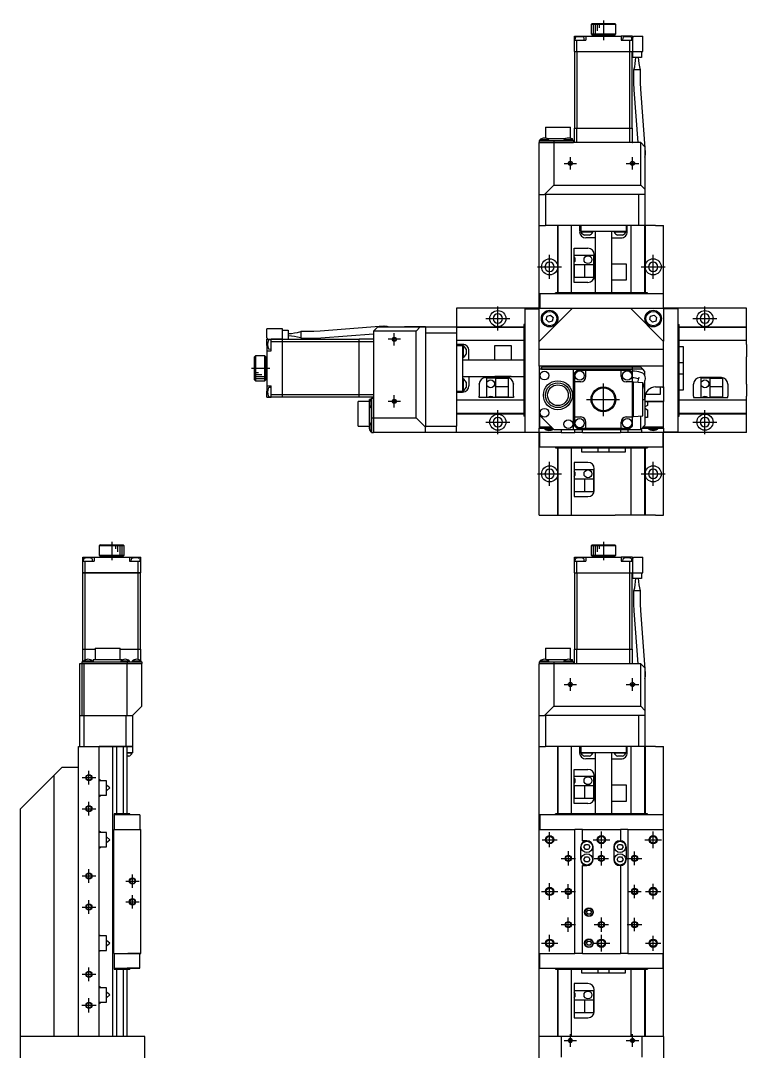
# Model space of a CAD drawing. Extents: x -1 to 997, y -8 to 826.
# Drawn here: x 137.5 to 487.9, y 328.1 to 826 of the extents above; entities that cross this region are included whole.
import ezdxf

# ---------------------------------------------------------------- set-up
doc = ezdxf.new("R2010")
doc.units = 0
doc.header["$LTSCALE"] = 0.5
doc.linetypes.add('CENTER', pattern=[50.8, 31.75, -6.35, 6.35, -6.35])
for name, color, linetype in [('MSM_CENTER', 1, 'CENTER'), ('MSM_CONTINUOUS', 7, 'CONTINUOUS'), ('MSM_NARROW', 5, 'CONTINUOUS')]:
    doc.layers.add(name, color=color, linetype=linetype)

msp = doc.modelspace()

# ---------------------------------------------------------------- linework, layer by layer
at = {"layer": 'MSM_CENTER'}
for p, q in [((418.93, 826.01), (418.93, 816.61)), ((399.93, 757.06), (405.93, 757.06)), ((402.93, 754.06), (402.93, 760.06)), ((429.93, 757.06), (435.93, 757.06)), ((432.93, 754.06), (432.93, 760.06)), ((392.93, 701.26), (392.93, 712.86)), ((442.93, 701.26), (442.93, 712.86)), ((387.13, 707.06), (398.73, 707.06)), ((437.13, 707.06), (448.73, 707.06)), ((367.93, 676.26), (367.93, 687.86)), ((467.93, 676.26), (467.93, 687.86)), ((362.13, 682.06), (373.73, 682.06)), ((462.13, 682.06), (473.73, 682.06)), ((317.93, 669.06), (317.93, 675.06)), ((320.93, 672.06), (314.93, 672.06)), ((248.98, 658.06), (257.88, 658.06)), ((418.93, 634.86), (418.93, 651.26)), ((317.93, 639.06), (317.93, 645.06)), ((410.73, 643.06), (427.13, 643.06)), ((320.93, 642.06), (314.93, 642.06)), ((367.93, 626.26), (367.93, 637.86)), ((467.93, 626.26), (467.93, 637.86)), ((362.13, 632.06), (373.73, 632.06)), ((462.13, 632.06), (473.73, 632.06)), ((392.93, 601.26), (392.93, 612.86)), ((442.93, 601.26), (442.93, 612.86)), ((387.13, 607.06), (398.73, 607.06)), ((437.13, 607.06), (448.73, 607.06)), ((181.5, 574.27), (181.5, 565.37)), ((418.93, 574.27), (418.93, 565.37)), ((402.93, 502.32), (402.93, 508.32)), ((432.93, 502.32), (432.93, 508.32)), ((399.93, 505.32), (405.93, 505.32)), ((429.93, 505.32), (435.93, 505.32)), ((170.5, 457.07), (170.5, 463.57)), ((167.25, 460.32), (173.75, 460.32)), ((170.5, 442.07), (170.5, 448.57)), ((167.25, 445.32), (173.75, 445.32)), ((392.93, 426.67), (392.93, 433.97)), ((417.93, 426.32), (417.93, 434.32)), ((442.93, 426.32), (442.93, 434.32)), ((389.28, 430.32), (396.58, 430.32)), ((413.93, 430.32), (421.93, 430.32)), ((438.93, 430.32), (446.93, 430.32)), ((401.93, 424.82), (401.93, 417.82)), ((417.93, 417.82), (417.93, 424.82)), ((433.93, 418.07), (433.93, 424.57)), ((398.43, 421.32), (405.43, 421.32)), ((414.43, 421.32), (421.43, 421.32)), ((430.43, 421.32), (437.43, 421.32)), ((170.5, 409.57), (170.5, 416.07)), ((191.5, 407.07), (191.5, 413.57)), ((167.25, 412.82), (173.75, 412.82)), ((188.25, 410.32), (194.75, 410.32)), ((392.93, 401.32), (392.93, 409.32)), ((401.93, 401.82), (401.93, 408.82)), ((433.93, 402.07), (433.93, 408.57)), ((442.93, 401.67), (442.93, 408.97)), ((191.5, 397.07), (191.5, 403.57)), ((388.93, 405.32), (396.93, 405.32)), ((398.43, 405.32), (405.43, 405.32)), ((430.68, 405.32), (437.18, 405.32)), ((439.28, 405.32), (446.58, 405.32)), ((170.5, 394.57), (170.5, 401.07)), ((188.25, 400.32), (194.75, 400.32)), ((167.25, 397.82), (173.75, 397.82)), ((398.43, 389.32), (405.43, 389.32)), ((401.93, 385.82), (401.93, 392.82)), ((414.43, 389.32), (421.43, 389.32)), ((417.93, 385.82), (417.93, 392.82)), ((430.43, 389.32), (437.43, 389.32)), ((433.93, 386.07), (433.93, 392.57)), ((392.93, 376.32), (392.93, 384.32)), ((417.93, 376.32), (417.93, 384.32)), ((442.93, 376.67), (442.93, 383.97)), ((388.93, 380.32), (396.93, 380.32)), ((413.93, 380.32), (421.93, 380.32)), ((439.28, 380.32), (446.58, 380.32)), ((170.5, 362.07), (170.5, 368.57)), ((167.25, 365.32), (173.75, 365.32)), ((170.5, 346.82), (170.5, 353.82)), ((167, 350.32), (174, 350.32)), ((402.93, 330.32), (402.93, 336.32)), ((432.93, 330.32), (432.93, 336.32)), ((399.93, 333.32), (405.93, 333.32)), ((429.93, 333.32), (435.93, 333.32))]:
    msp.add_line(p, q, dxfattribs=at)
at = {"layer": 'MSM_CONTINUOUS'}
for p, q in [((413.43, 824.56), (412.93, 824.06)), ((424.93, 824.06), (412.93, 824.06)), ((412.93, 824.06), (412.93, 819.56)), ((413.43, 824.56), (424.43, 824.56)), ((424.93, 824.06), (424.43, 824.56)), ((424.93, 819.56), (424.93, 824.06)), ((404.93, 811.06), (404.93, 818.56)), ((404.93, 818.56), (410.43, 818.56)), ((405.27, 817.55), (405.18, 816.56)), ((409.68, 816.56), (409.59, 817.55)), ((410.43, 818.56), (427.43, 818.56)), ((410.43, 818.56), (410.43, 816.56)), ((412.93, 819.56), (424.93, 819.56)), ((412.93, 819.56), (413.43, 819.06)), ((424.43, 819.06), (413.43, 819.06)), ((416.43, 819.06), (416.43, 818.56)), ((421.43, 818.56), (421.43, 819.06)), ((424.43, 819.06), (424.93, 819.56)), ((427.43, 818.56), (427.43, 816.56)), ((432.93, 818.56), (427.43, 818.56)), ((428.27, 817.55), (428.18, 816.56)), ((432.68, 816.56), (432.59, 817.55)), ((432.93, 818.56), (432.93, 808.26)), ((432.93, 818.26), (433.43, 818.26)), ((433.43, 818.56), (433.43, 818.26)), ((433.43, 818.56), (437.93, 818.56)), ((437.93, 811.06), (437.93, 818.56)), ((404.93, 816.56), (410.43, 816.56)), ((406.13, 811.06), (406.13, 816.56)), ((427.43, 816.56), (432.93, 816.56)), ((431.73, 811.06), (431.73, 816.56)), ((404.93, 811.06), (406.13, 811.06)), ((405.03, 774.06), (405.03, 811.06)), ((406.13, 811.06), (431.73, 811.06)), ((406.17, 774.06), (406.17, 811.06)), ((431.69, 774.06), (431.69, 811.06)), ((431.73, 811.06), (437.93, 811.06)), ((432.83, 774.06), (432.83, 811.06)), ((437.33, 808.26), (432.93, 808.26)), ((437.33, 811.06), (437.33, 808.26)), ((436.78, 802.26), (433.48, 802.26)), ((433.48, 802.26), (433.48, 795.88)), ((436.78, 795.88), (436.78, 802.26)), ((433.48, 795.88), (433.6, 792.61)), ((433.6, 792.61), (435.52, 767.06)), ((436.89, 792.86), (436.78, 795.88)), ((439.19, 762.29), (436.89, 792.86)), ((390.93, 774.56), (402.93, 774.56)), ((390.93, 774.56), (390.93, 769.22)), ((402.93, 769.09), (402.93, 774.56)), ((404.93, 767.06), (404.93, 774.06)), ((404.93, 774.06), (406.13, 774.06)), ((406.13, 767.06), (406.13, 774.06)), ((406.13, 774.06), (431.73, 774.06)), ((431.73, 767.06), (431.73, 774.06)), ((431.73, 774.06), (432.93, 774.06)), ((432.93, 767.16), (432.93, 774.06)), ((387.93, 768.06), (387.93, 767.16)), ((387.93, 768.06), (394.93, 768.06)), ((388.03, 767.06), (387.93, 767.16)), ((387.93, 767.16), (394.93, 767.16)), ((387.93, 742.06), (387.93, 767.06)), ((394.93, 767.06), (387.93, 767.06)), ((392.58, 768.36), (388.28, 768.36)), ((388.28, 768.36), (388.28, 768.06)), ((391.51, 769.06), (400.85, 769.06)), ((392.58, 768.06), (392.58, 768.36)), ((394.93, 768.06), (404.43, 768.06)), ((394.93, 768.06), (394.93, 767.16)), ((394.93, 767.16), (404.43, 767.16)), ((394.97, 767.06), (394.93, 767.16)), ((394.93, 767.06), (394.93, 746.56)), ((436.93, 767.06), (394.93, 767.06)), ((404.08, 768.36), (399.78, 768.36)), ((399.78, 768.36), (399.78, 768.06)), ((403.01, 769.06), (403.93, 769.06)), ((403.93, 768.5), (403.93, 769.06)), ((404.08, 768.06), (404.08, 768.36)), ((404.43, 767.16), (404.33, 767.06)), ((404.43, 768.06), (404.43, 767.16)), ((432.83, 767.06), (432.93, 767.16)), ((438.93, 765.06), (436.93, 767.06)), ((436.93, 746.56), (436.93, 767.06)), ((438.93, 765.06), (438.93, 744.56)), ((438.93, 765.06), (438.93, 752.06)), ((387.93, 727.06), (387.93, 742.06)), ((387.93, 742.06), (390.43, 742.06)), ((390.43, 742.06), (394.93, 746.56)), ((418.93, 742.06), (390.43, 742.06)), ((418.93, 742.06), (390.93, 742.06)), ((390.93, 742.06), (390.93, 727.06)), ((394.93, 746.56), (436.93, 746.56)), ((438.93, 742.06), (418.93, 742.06)), ((435.93, 742.06), (418.93, 742.06)), ((435.93, 727.06), (435.93, 742.06)), ((436.93, 746.56), (438.93, 744.56)), ((438.93, 744.56), (438.93, 742.06)), ((438.93, 742.06), (438.93, 727.06)), ((387.93, 687.06), (387.93, 727.06)), ((387.93, 727.06), (390.93, 727.06)), ((435.93, 727.06), (390.93, 727.06)), ((396.83, 694.56), (396.83, 727.06)), ((397.13, 694.56), (397.13, 727.06)), ((403.48, 694.56), (403.48, 727.06)), ((407.43, 727.06), (407.43, 724.06)), ((407.93, 727.06), (407.93, 724.06)), ((429.93, 727.06), (429.93, 724.06)), ((430.43, 724.06), (430.43, 727.06)), ((432.38, 694.56), (432.38, 727.06)), ((439.03, 727.06), (435.93, 727.06)), ((438.73, 727.06), (438.73, 694.56)), ((439.03, 727.06), (439.03, 694.56)), ((444.03, 727.06), (439.03, 727.06)), ((444.03, 727.06), (447.93, 727.06)), ((447.93, 687.06), (447.93, 727.06)), ((429.93, 724.06), (407.93, 724.06)), ((408.08, 724.06), (408.08, 723.86)), ((413.78, 723.86), (408.08, 723.86)), ((412.15, 722.41), (409.71, 722.41)), ((413.78, 723.86), (413.78, 724.06)), ((414.93, 724.06), (414.93, 694.56)), ((422.93, 694.56), (422.93, 724.06)), ((424.08, 724.06), (424.08, 723.86)), ((429.78, 723.86), (424.08, 723.86)), ((428.15, 722.41), (425.71, 722.41)), ((429.78, 723.86), (429.78, 724.06)), ((414.93, 721.06), (410.43, 721.06)), ((422.93, 721.06), (427.43, 721.06)), ((404.8, 716.06), (411.43, 716.06)), ((404.8, 699.56), (404.8, 716.06)), ((414.13, 712.56), (404.8, 712.56)), ((414.13, 712.56), (414.13, 702.06)), ((414.43, 713.06), (414.43, 702.56)), ((414.13, 708.06), (404.8, 708.06)), ((404.93, 702.06), (404.93, 708.06)), ((409.93, 702.06), (409.93, 708.06)), ((414.93, 700.56), (414.93, 708.56)), ((422.93, 708.56), (429.93, 708.56)), ((429.93, 708.56), (429.93, 700.56)), ((404.8, 702.06), (414.13, 702.06)), ((411.43, 699.56), (404.8, 699.56)), ((429.93, 700.56), (422.93, 700.56)), ((388.13, 694.06), (388.13, 687.06)), ((447.73, 694.06), (388.13, 694.06)), ((440.13, 694.56), (395.73, 694.56)), ((395.73, 694.06), (395.73, 694.56)), ((440.13, 694.06), (440.13, 694.56)), ((447.73, 694.06), (447.73, 687.06)), ((347.93, 687.06), (347.93, 675.06)), ((387.93, 687.06), (347.93, 687.06)), ((380.93, 686.86), (380.93, 627.26)), ((380.93, 686.86), (387.93, 686.86)), ((387.93, 671.06), (403.93, 687.06)), ((387.93, 671.26), (387.93, 687.06)), ((387.93, 687.06), (403.93, 687.06)), ((391.27, 681.56), (391.67, 683.25)), ((391.67, 683.25), (393.33, 683.75)), ((393.33, 683.75), (394.59, 682.56)), ((394.59, 682.56), (394.19, 680.88)), ((403.93, 687.06), (431.93, 687.06)), ((431.93, 687.06), (447.93, 671.06)), ((431.93, 687.06), (447.93, 687.06)), ((441.27, 681.56), (441.67, 683.25)), ((441.67, 683.25), (443.33, 683.75)), ((443.33, 683.75), (444.59, 682.56)), ((444.59, 682.56), (444.19, 680.88)), ((447.93, 687.06), (447.93, 671.16)), ((487.93, 687.06), (447.93, 687.06)), ((454.93, 686.86), (447.93, 686.86)), ((454.93, 627.26), (454.93, 686.86)), ((487.93, 669.56), (487.93, 687.06)), ((312.71, 678.33), (282.14, 676.03)), ((307.93, 676.06), (309.93, 678.06)), ((309.93, 678.06), (330.43, 678.06)), ((309.93, 678.06), (322.93, 678.06)), ((332.93, 678.06), (322.93, 678.06)), ((328.43, 676.06), (330.43, 678.06)), ((330.43, 678.06), (332.93, 678.06)), ((332.93, 678.06), (332.93, 658.07)), ((332.93, 678.06), (347.93, 678.06)), ((347.93, 678.16), (380.43, 678.16)), ((347.93, 677.86), (380.43, 677.86)), ((380.43, 679.26), (380.43, 634.86)), ((380.93, 679.26), (380.43, 679.26)), ((392.53, 680.38), (391.27, 681.56)), ((394.19, 680.88), (392.53, 680.38)), ((442.53, 680.38), (441.27, 681.56)), ((444.19, 680.88), (442.53, 680.38)), ((454.93, 679.26), (455.43, 679.26)), ((455.43, 634.86), (455.43, 679.26)), ((455.43, 678.16), (487.93, 678.16)), ((455.43, 677.86), (487.93, 677.86)), ((263.93, 677.06), (256.43, 677.06)), ((256.43, 672.56), (256.43, 677.06)), ((263.93, 677.06), (256.43, 677.06)), ((256.43, 672.56), (256.73, 672.56)), ((256.73, 672.06), (256.73, 672.56)), ((263.93, 670.86), (263.93, 677.06)), ((263.93, 676.46), (266.73, 676.46)), ((263.93, 676.46), (266.73, 676.46)), ((266.73, 676.46), (266.73, 672.06)), ((272.73, 675.91), (272.73, 672.61)), ((279.12, 675.91), (272.73, 675.91)), ((272.73, 672.61), (279.12, 672.61)), ((282.14, 676.03), (279.12, 675.91)), ((279.12, 672.61), (282.38, 672.73)), ((282.38, 672.73), (307.93, 674.66)), ((328.43, 676.06), (307.93, 676.06)), ((307.93, 676.06), (307.93, 634.06)), ((328.43, 634.06), (328.43, 676.06)), ((332.93, 675.06), (332.93, 658.07)), ((347.93, 675.06), (332.93, 675.06)), ((347.93, 675.06), (347.93, 630.06)), ((256.43, 672.06), (263.93, 672.06)), ((256.43, 669.06), (256.43, 672.06)), ((256.43, 669.06), (256.43, 666.56)), ((258.43, 671.81), (257.44, 671.73)), ((257.44, 667.4), (258.43, 667.31)), ((263.93, 672.06), (258.43, 672.06)), ((258.43, 670.86), (258.43, 672.06)), ((263.93, 670.86), (258.43, 670.86)), ((258.43, 666.56), (258.43, 670.86)), ((263.93, 672.06), (266.73, 672.06)), ((300.93, 671.96), (263.93, 671.96)), ((300.93, 671.96), (263.93, 671.96)), ((263.93, 645.26), (263.93, 670.86)), ((300.93, 670.82), (263.93, 670.82)), ((300.93, 670.86), (300.93, 672.06)), ((307.83, 672.06), (300.93, 672.06)), ((307.93, 670.86), (300.93, 670.86)), ((300.93, 645.26), (300.93, 670.86)), ((307.93, 671.96), (307.83, 672.06)), ((380.43, 671.51), (347.93, 671.51)), ((350.93, 669.56), (347.93, 669.56)), ((347.93, 669.06), (348.03, 669.06)), ((348.03, 669.06), (348.03, 647.06)), ((348.03, 669.06), (350.93, 669.06)), ((350.93, 669.06), (350.93, 647.06)), ((351.13, 668.91), (350.93, 668.91)), ((351.13, 668.91), (351.13, 663.21)), ((352.58, 667.29), (352.58, 664.84)), ((366.43, 669.06), (374.43, 669.06)), ((366.43, 662.06), (366.43, 669.06)), ((374.43, 669.06), (374.43, 662.06)), ((387.93, 671.26), (388.03, 671.26)), ((387.93, 659.06), (387.93, 671.26)), ((388.03, 671.26), (388.03, 671.16)), ((447.93, 671.16), (447.83, 671.16)), ((447.93, 659.06), (447.93, 671.16)), ((487.93, 671.51), (455.43, 671.51)), ((455.43, 668.56), (457.43, 668.56)), ((457.43, 668.56), (457.43, 660.77)), ((487.93, 669.56), (487.93, 663.66)), ((250.93, 664.06), (250.43, 663.56)), ((250.43, 652.56), (250.43, 663.56)), ((255.43, 664.06), (250.93, 664.06)), ((250.93, 664.06), (250.93, 652.06)), ((255.93, 663.56), (255.43, 664.06)), ((255.43, 652.06), (255.43, 664.06)), ((255.93, 663.56), (255.93, 652.56)), ((256.43, 666.56), (258.43, 666.56)), ((256.43, 666.56), (256.43, 647.06)), ((350.93, 663.21), (351.13, 663.21)), ((353.93, 662.06), (353.93, 666.56)), ((447.93, 667.06), (387.93, 667.06)), ((487.93, 650.47), (487.93, 663.66)), ((256.43, 660.56), (255.93, 660.56)), ((332.93, 658.07), (332.93, 629.56)), ((332.93, 658.07), (332.93, 630.06)), ((380.43, 662.06), (350.93, 662.06)), ((387.93, 659.16), (388.03, 659.06)), ((447.93, 659.06), (387.93, 659.06)), ((387.93, 659.06), (387.93, 657.56)), ((387.93, 659.06), (387.93, 657.56)), ((387.93, 657.56), (387.93, 635.56)), ((437.93, 657.56), (387.93, 657.56)), ((388.93, 658.56), (388.93, 657.56)), ((436.93, 658.56), (388.93, 658.56)), ((388.93, 657.56), (388.93, 658.56)), ((388.93, 657.66), (432.93, 657.66)), ((399.93, 658.76), (399.93, 659.06)), ((435.93, 658.76), (399.93, 658.76)), ((404.43, 628.56), (404.43, 657.56)), ((432.93, 657.66), (432.83, 657.56)), ((432.93, 657.66), (432.93, 658.56)), ((432.93, 655.86), (432.93, 657.56)), ((435.93, 659.06), (435.93, 658.76)), ((435.93, 659.06), (435.93, 658.76)), ((437.93, 657.56), (436.93, 658.56)), ((438.93, 656.56), (437.93, 657.56)), ((447.83, 659.06), (447.93, 659.16)), ((447.93, 649.06), (447.93, 659.06)), ((457.43, 660.77), (455.43, 660.77)), ((457.43, 660.77), (457.43, 647.56)), ((250.43, 652.56), (250.93, 652.06)), ((255.43, 652.06), (255.93, 652.56)), ((255.93, 655.56), (256.43, 655.56)), ((350.93, 654.06), (380.43, 654.06)), ((351.13, 652.91), (350.93, 652.91)), ((351.13, 652.91), (351.13, 647.21)), ((353.93, 654.06), (353.93, 649.56)), ((361.93, 653.56), (372.43, 653.56)), ((366.93, 653.26), (362.43, 653.26)), ((362.43, 653.26), (362.43, 643.94)), ((374.43, 654.06), (366.43, 654.06)), ((366.93, 649.06), (366.93, 653.26)), ((366.93, 653.26), (372.93, 653.26)), ((372.93, 653.26), (372.93, 649.06)), ((406.13, 657.06), (404.93, 655.86)), ((404.93, 655.86), (404.93, 630.26)), ((431.73, 657.06), (406.13, 657.06)), ((410.43, 654.06), (410.43, 657.06)), ((427.43, 654.06), (427.43, 657.06)), ((432.93, 655.86), (431.73, 657.06)), ((432.93, 630.26), (432.93, 655.86)), ((435.94, 653.79), (435.32, 651.15)), ((437.93, 647.8), (439.15, 653.04)), ((438.93, 654.59), (438.93, 656.56)), ((455.43, 655.36), (457.43, 655.36)), ((475.93, 653.56), (465.43, 653.56)), ((470.43, 653.26), (465.93, 653.26)), ((465.93, 653.26), (465.93, 643.94)), ((470.43, 649.06), (470.43, 653.26)), ((470.43, 653.26), (476.43, 653.26)), ((476.43, 653.26), (476.43, 649.06)), ((250.93, 652.06), (255.43, 652.06)), ((256.43, 649.56), (258.43, 649.56)), ((258.43, 648.81), (257.44, 648.73)), ((258.43, 645.26), (258.43, 649.56)), ((352.58, 651.29), (352.58, 648.84)), ((358.93, 650.47), (358.93, 650.56)), ((358.93, 650.47), (358.93, 644.56)), ((372.93, 649.06), (366.93, 649.06)), ((366.93, 644.06), (366.93, 649.06)), ((372.93, 649.06), (372.93, 644.06)), ((375.43, 650.56), (375.43, 650.47)), ((375.43, 644.56), (375.43, 650.47)), ((407.93, 651.56), (404.93, 651.56)), ((432.93, 651.56), (429.93, 651.56)), ((433.43, 651.28), (432.93, 651.31)), ((433.43, 634.85), (433.43, 651.28)), ((437.93, 650.96), (433.43, 651.28)), ((437.93, 635.16), (437.93, 650.96)), ((438.93, 643.06), (438.93, 652.09)), ((444.03, 649.06), (447.93, 649.06)), ((446.43, 645.56), (446.43, 649.06)), ((447.83, 648.56), (447.83, 649.06)), ((447.93, 648.56), (447.83, 648.56)), ((447.93, 649.06), (447.93, 642.06)), ((457.43, 647.56), (455.43, 647.56)), ((462.43, 650.56), (462.43, 650.47)), ((462.43, 644.56), (462.43, 650.47)), ((476.43, 649.06), (470.43, 649.06)), ((470.43, 644.06), (470.43, 649.06)), ((476.43, 649.06), (476.43, 644.06)), ((478.93, 650.47), (478.93, 650.56)), ((478.93, 650.47), (478.93, 644.56)), ((487.93, 650.47), (487.93, 644.56)), ((256.43, 644.06), (256.43, 647.06)), ((256.43, 644.06), (258.43, 644.06)), ((257.44, 644.4), (258.43, 644.31)), ((258.43, 644.06), (258.43, 645.26)), ((263.93, 645.26), (258.43, 645.26)), ((263.93, 644.06), (258.43, 644.06)), ((300.93, 645.31), (263.93, 645.31)), ((263.93, 644.06), (263.93, 645.26)), ((300.93, 644.16), (263.93, 644.16)), ((300.93, 644.06), (300.93, 645.26)), ((307.93, 645.26), (300.93, 645.26)), ((307.93, 644.06), (300.93, 644.06)), ((305.93, 642.14), (305.93, 643.06)), ((306.49, 643.06), (305.93, 643.06)), ((306.93, 643.21), (306.64, 643.21)), ((306.64, 643.21), (306.64, 638.91)), ((306.93, 627.06), (306.93, 643.56)), ((306.93, 643.56), (307.83, 643.56)), ((306.93, 643.56), (307.83, 643.56)), ((307.83, 627.06), (307.83, 643.56)), ((307.83, 643.56), (307.93, 643.46)), ((307.93, 643.46), (307.83, 643.56)), ((348.03, 647.06), (347.93, 647.06)), ((347.93, 646.56), (350.93, 646.56)), ((380.43, 642.62), (347.93, 642.62)), ((348.03, 647.06), (350.93, 647.06)), ((350.93, 647.21), (351.13, 647.21)), ((358.93, 643.94), (358.93, 644.56)), ((375.43, 643.94), (358.93, 643.94)), ((372.93, 644.06), (366.93, 644.06)), ((366.93, 644.06), (366.93, 643.94)), ((372.93, 643.94), (372.93, 644.06)), ((375.43, 644.56), (375.43, 643.94)), ((437.93, 643.06), (438.93, 643.06)), ((438.93, 643.06), (438.93, 630.56)), ((439.03, 642.56), (438.93, 642.56)), ((439.03, 642.56), (439.03, 644.06)), ((439.43, 646.02), (439.43, 645.56)), ((439.43, 645.56), (446.43, 645.56)), ((487.93, 642.62), (455.43, 642.62)), ((462.43, 644.56), (462.43, 643.94)), ((462.43, 643.94), (478.93, 643.94)), ((476.43, 644.06), (470.43, 644.06)), ((470.43, 644.06), (470.43, 643.94)), ((476.43, 643.94), (476.43, 644.06)), ((478.93, 643.94), (478.93, 644.56)), ((487.93, 627.06), (487.93, 644.56)), ((300.43, 630.06), (300.43, 642.06)), ((305.9, 642.06), (300.43, 642.06)), ((305.93, 630.64), (305.93, 639.99)), ((306.64, 638.91), (306.93, 638.91)), ((438.93, 641.96), (447.73, 641.96)), ((440.13, 640.09), (438.94, 639.4)), ((438.94, 638.73), (440.13, 638.04)), ((447.93, 642.06), (439.33, 642.06)), ((439.33, 642.06), (439.33, 641.96)), ((439.33, 642.06), (439.33, 641.96)), ((440.13, 641.96), (440.13, 640.09)), ((440.13, 638.04), (440.13, 634.36)), ((447.73, 641.96), (447.73, 629.56)), ((447.93, 629.06), (447.93, 642.06)), ((306.93, 634.06), (307.83, 634.06)), ((307.93, 634.11), (307.83, 634.06)), ((307.93, 634.06), (307.93, 627.06)), ((307.93, 634.06), (328.43, 634.06)), ((332.93, 629.56), (328.43, 634.06)), ((380.43, 636.26), (347.93, 636.26)), ((380.43, 635.96), (347.93, 635.96)), ((380.93, 634.86), (380.43, 634.86)), ((387.93, 635.56), (394.93, 628.56)), ((387.93, 635.56), (387.93, 629.06)), ((387.93, 635.56), (387.93, 634.56)), ((388.13, 629.56), (388.13, 635.36)), ((404.93, 634.56), (407.93, 634.56)), ((429.93, 634.56), (432.93, 634.56)), ((432.93, 634.81), (433.43, 634.85)), ((433.43, 634.85), (437.93, 635.16)), ((436.93, 628.56), (436.93, 635.09)), ((440.13, 634.36), (438.93, 634.36)), ((454.93, 634.86), (455.43, 634.86)), ((487.93, 636.26), (455.43, 636.26)), ((487.93, 635.96), (455.43, 635.96)), ((300.43, 630.06), (305.77, 630.06)), ((306.93, 631.71), (306.64, 631.71)), ((306.64, 631.71), (306.64, 627.41)), ((306.64, 627.41), (306.93, 627.41)), ((332.93, 630.06), (347.93, 630.06)), ((332.93, 627.06), (332.93, 629.56)), ((347.93, 627.06), (347.93, 630.06)), ((387.93, 631.56), (387.93, 629.06)), ((387.93, 629.06), (394.43, 629.06)), ((387.93, 627.06), (387.93, 629.06)), ((393.93, 629.56), (388.13, 629.56)), ((394.93, 628.56), (436.93, 628.56)), ((398.43, 628.56), (398.43, 627.06)), ((404.93, 630.26), (406.13, 629.06)), ((405.13, 627.06), (405.13, 628.56)), ((406.13, 629.06), (431.73, 629.06)), ((408.73, 627.06), (408.73, 628.56)), ((410.43, 629.06), (410.43, 632.06)), ((427.13, 628.56), (427.13, 627.06)), ((427.43, 629.06), (427.43, 632.06)), ((430.73, 628.56), (430.73, 627.06)), ((431.73, 629.06), (432.93, 630.26)), ((438.93, 630.56), (436.93, 628.56)), ((437.43, 628.56), (436.93, 628.56)), ((437.43, 629.06), (447.93, 629.06)), ((437.43, 627.06), (437.43, 628.56)), ((447.73, 629.56), (437.93, 629.56)), ((447.93, 629.06), (447.93, 627.06)), ((306.93, 627.06), (307.83, 627.06)), ((307.93, 627.16), (307.83, 627.06)), ((332.93, 627.06), (307.93, 627.06)), ((347.93, 627.06), (332.93, 627.06)), ((387.93, 627.06), (347.93, 627.06)), ((380.93, 627.26), (387.93, 627.26)), ((398.43, 627.06), (387.93, 627.06)), ((387.93, 587.06), (387.93, 627.06)), ((388.13, 620.06), (388.13, 627.06)), ((398.43, 627.06), (405.13, 627.06)), ((408.73, 627.06), (405.13, 627.06)), ((408.73, 627.06), (427.13, 627.06)), ((437.43, 627.06), (427.13, 627.06)), ((447.93, 627.06), (437.43, 627.06)), ((447.73, 620.06), (447.73, 627.06)), ((454.93, 627.26), (447.93, 627.26)), ((447.93, 587.06), (447.93, 627.06)), ((487.93, 627.06), (447.93, 627.06)), ((388.13, 620.06), (447.73, 620.06)), ((395.73, 620.06), (395.73, 619.56)), ((395.73, 619.56), (440.13, 619.56)), ((396.83, 587.06), (396.83, 619.56)), ((397.13, 587.06), (397.13, 619.56)), ((403.48, 587.06), (403.48, 619.56)), ((408.43, 617.56), (408.43, 619.56)), ((421.64, 617.56), (408.43, 617.56)), ((416.22, 619.56), (416.22, 617.56)), ((421.64, 617.56), (421.64, 619.56)), ((429.43, 617.56), (421.64, 617.56)), ((429.43, 619.56), (429.43, 617.56)), ((432.38, 587.06), (432.38, 619.56)), ((438.73, 619.56), (438.73, 587.06)), ((439.03, 619.56), (439.03, 587.06)), ((440.13, 620.06), (440.13, 619.56)), ((411.43, 612.56), (404.8, 612.56)), ((404.8, 612.56), (404.8, 596.06)), ((414.13, 609.06), (404.8, 609.06)), ((414.13, 609.06), (414.13, 598.56)), ((414.43, 599.06), (414.43, 609.56)), ((414.13, 604.56), (404.8, 604.56)), ((404.93, 598.56), (404.93, 604.56)), ((409.93, 598.56), (409.93, 604.56)), ((404.8, 598.56), (414.13, 598.56)), ((404.8, 596.06), (411.43, 596.06)), ((387.93, 587.06), (397.13, 587.06)), ((397.13, 587.06), (403.48, 587.06)), ((403.48, 587.06), (411.34, 587.06)), ((411.34, 587.06), (424.52, 587.06)), ((439.03, 587.06), (424.52, 587.06)), ((444.03, 587.06), (439.03, 587.06)), ((444.03, 587.06), (447.93, 587.06)), ((176, 572.82), (175.5, 572.32)), ((176, 572.82), (187, 572.82)), ((187.5, 572.32), (187, 572.82)), ((413.43, 572.82), (412.93, 572.32)), ((413.43, 572.82), (424.43, 572.82)), ((424.93, 572.32), (424.43, 572.82)), ((175.5, 572.32), (175.5, 567.82)), ((187.5, 572.32), (175.5, 572.32)), ((175.5, 567.82), (176, 567.32)), ((175.5, 567.82), (187.5, 567.82)), ((187, 567.32), (187.5, 567.82)), ((187.5, 567.82), (187.5, 572.32)), ((424.93, 572.32), (412.93, 572.32)), ((412.93, 572.32), (412.93, 567.82)), ((412.93, 567.82), (424.93, 567.82)), ((412.93, 567.82), (413.43, 567.32)), ((424.43, 567.32), (424.93, 567.82)), ((424.93, 567.82), (424.93, 572.32)), ((167.5, 566.82), (195.5, 566.82)), ((167.5, 559.32), (167.5, 566.82)), ((167.5, 564.82), (173, 564.82)), ((167.84, 565.81), (167.75, 564.82)), ((168.7, 559.32), (168.7, 564.82)), ((172.25, 564.82), (172.16, 565.81)), ((173, 566.82), (173, 564.82)), ((187, 567.32), (176, 567.32)), ((179, 567.32), (179, 566.82)), ((184, 566.82), (184, 567.32)), ((190, 566.82), (190, 564.82)), ((190, 564.82), (195.5, 564.82)), ((190.84, 565.81), (190.75, 564.82)), ((194.3, 559.32), (194.3, 564.82)), ((195.25, 564.82), (195.16, 565.81)), ((195.5, 559.32), (195.5, 566.82)), ((404.93, 566.82), (410.43, 566.82)), ((404.93, 559.32), (404.93, 566.82)), ((404.93, 564.82), (410.43, 564.82)), ((405.27, 565.81), (405.18, 564.82)), ((406.13, 559.32), (406.13, 564.82)), ((409.68, 564.82), (409.59, 565.81)), ((410.43, 566.82), (427.43, 566.82)), ((410.43, 566.82), (410.43, 564.82)), ((424.43, 567.32), (413.43, 567.32)), ((416.43, 567.32), (416.43, 566.82)), ((421.43, 566.82), (421.43, 567.32)), ((432.93, 566.82), (427.43, 566.82)), ((427.43, 566.82), (427.43, 564.82)), ((427.43, 564.82), (432.93, 564.82)), ((428.27, 565.81), (428.18, 564.82)), ((431.73, 559.32), (431.73, 564.82)), ((432.68, 564.82), (432.59, 565.81)), ((432.93, 566.82), (432.93, 556.52)), ((432.93, 566.52), (433.43, 566.52)), ((433.43, 566.82), (437.93, 566.82)), ((433.43, 566.82), (433.43, 566.52)), ((437.93, 559.32), (437.93, 566.82)), ((195.5, 559.32), (167.5, 559.32)), ((167.5, 559.32), (195.5, 559.32)), ((167.6, 522.32), (167.6, 559.32)), ((168.74, 522.32), (168.74, 559.32)), ((194.26, 522.32), (194.26, 559.32)), ((195.4, 522.32), (195.4, 559.32)), ((404.93, 559.32), (406.13, 559.32)), ((405.03, 522.32), (405.03, 559.32)), ((406.13, 559.32), (431.73, 559.32)), ((406.17, 522.32), (406.17, 559.32)), ((431.69, 522.32), (431.69, 559.32)), ((431.73, 559.32), (437.93, 559.32)), ((432.83, 522.32), (432.83, 559.32)), ((437.33, 559.32), (437.33, 556.52)), ((437.33, 556.52), (432.93, 556.52)), ((436.78, 550.52), (433.48, 550.52)), ((433.48, 550.52), (433.48, 544.13)), ((436.78, 544.13), (436.78, 550.52)), ((433.48, 544.13), (433.6, 540.87)), ((436.89, 541.11), (436.78, 544.13)), ((433.6, 540.87), (435.52, 515.32)), ((439.19, 510.54), (436.89, 541.11)), ((167.5, 522.32), (173.5, 522.32)), ((167.5, 516.32), (167.5, 522.32)), ((168.7, 517.22), (168.7, 522.32)), ((173.5, 522.82), (185.5, 522.82)), ((173.5, 522.82), (173.5, 517.32)), ((185.5, 517.32), (185.5, 522.82)), ((185.5, 522.32), (195.5, 522.32)), ((194.3, 517.41), (194.3, 522.32)), ((195.5, 516.76), (195.5, 522.32)), ((390.93, 522.82), (402.93, 522.82)), ((390.93, 522.82), (390.93, 517.48)), ((402.93, 517.35), (402.93, 522.82)), ((404.93, 515.32), (404.93, 522.32)), ((404.93, 522.32), (406.13, 522.32)), ((406.13, 515.32), (406.13, 522.32)), ((406.13, 522.32), (431.73, 522.32)), ((431.73, 515.32), (431.73, 522.32)), ((431.73, 522.32), (432.93, 522.32)), ((432.93, 515.42), (432.93, 522.32)), ((166.9, 515.32), (166, 515.32)), ((166, 515.32), (166, 475.32)), ((166.9, 515.32), (167, 515.22)), ((167, 516.32), (196, 516.32)), ((167, 516.32), (167, 515.42)), ((167, 515.42), (167.1, 515.32)), ((167, 515.42), (196, 515.42)), ((167, 515.42), (167.1, 515.32)), ((196, 515.32), (167, 515.32)), ((167, 515.32), (167, 490.32)), ((167.85, 516.61), (167.85, 516.32)), ((172.15, 516.61), (167.85, 516.61)), ((168, 515.32), (168, 475.32)), ((172.15, 516.32), (172.15, 516.61)), ((172.5, 517.32), (186.5, 517.32)), ((172.5, 517.32), (172.5, 516.32)), ((185.85, 516.61), (185.85, 516.32)), ((190.15, 516.61), (185.85, 516.61)), ((186.5, 517.12), (186.5, 517.32)), ((188.96, 515.32), (189, 515.42)), ((189, 516.32), (189, 515.42)), ((189, 490.32), (189, 515.32)), ((190.15, 516.32), (190.15, 516.61)), ((191.35, 516.61), (191.35, 516.32)), ((195.65, 516.61), (191.35, 516.61)), ((195.65, 516.32), (195.65, 516.61)), ((195.9, 515.32), (196, 515.42)), ((195.9, 515.32), (196, 515.42)), ((196, 516.32), (196, 515.42)), ((196, 494.82), (196, 515.32)), ((387.93, 516.32), (394.93, 516.32)), ((387.93, 516.32), (387.93, 515.42)), ((387.93, 515.42), (394.93, 515.42)), ((388.03, 515.32), (387.93, 515.42)), ((387.93, 490.32), (387.93, 515.32)), ((394.93, 515.32), (387.93, 515.32)), ((390.43, 516.61), (388.28, 516.61)), ((388.28, 516.61), (388.28, 516.32)), ((392.58, 516.61), (390.43, 516.61)), ((391.51, 517.32), (400.85, 517.32)), ((392.58, 516.32), (392.58, 516.61)), ((394.93, 516.32), (404.43, 516.32)), ((394.93, 516.32), (394.93, 515.42)), ((394.93, 515.42), (404.43, 515.42)), ((394.97, 515.32), (394.93, 515.42)), ((436.93, 515.32), (394.93, 515.32)), ((394.93, 515.32), (394.93, 494.82)), ((404.08, 516.61), (399.78, 516.61)), ((399.78, 516.61), (399.78, 516.32)), ((403.01, 517.32), (403.93, 517.32)), ((403.93, 516.76), (403.93, 517.32)), ((404.08, 516.32), (404.08, 516.61)), ((404.33, 515.32), (404.43, 515.42)), ((404.43, 516.32), (404.43, 515.42)), ((432.93, 515.42), (432.83, 515.32)), ((436.93, 515.32), (438.93, 513.32)), ((436.93, 494.82), (436.93, 515.32)), ((438.93, 513.32), (438.93, 492.82)), ((438.93, 513.32), (438.93, 500.32)), ((191.5, 490.32), (196, 494.82)), ((191.5, 490.32), (196, 494.82)), ((390.43, 490.32), (394.93, 494.82)), ((394.93, 494.82), (436.93, 494.82)), ((436.93, 494.82), (438.93, 492.82)), ((166, 490.32), (191.5, 490.32)), ((188.5, 475.32), (188.5, 490.32)), ((191.5, 490.32), (191.5, 475.32)), ((387.93, 475.32), (387.93, 490.32)), ((387.93, 490.32), (390.43, 490.32)), ((418.93, 490.32), (390.43, 490.32)), ((418.93, 490.32), (390.93, 490.32)), ((390.93, 490.32), (390.93, 475.32)), ((438.93, 490.32), (418.93, 490.32)), ((435.93, 490.32), (418.93, 490.32)), ((435.93, 475.32), (435.93, 490.32)), ((438.93, 492.82), (438.93, 490.32)), ((438.93, 490.32), (438.93, 475.32)), ((165.5, 335.32), (165.5, 475.32)), ((165.5, 475.32), (191.5, 475.32)), ((175.5, 335.32), (175.5, 475.32)), ((191.4, 475.32), (175.5, 475.32)), ((182, 335.32), (182, 475.32)), ((183.96, 442.82), (183.96, 475.32)), ((185.5, 475.32), (191.5, 475.32)), ((187.04, 475.32), (187.04, 442.82)), ((189, 442.82), (189, 475.32)), ((191.5, 475.32), (191.5, 472.32)), ((387.93, 335.32), (387.93, 475.32)), ((387.93, 475.32), (390.93, 475.32)), ((435.93, 475.32), (390.93, 475.32)), ((396.83, 442.82), (396.83, 475.32)), ((397.13, 442.82), (397.13, 475.32)), ((403.48, 442.82), (403.48, 475.32)), ((407.43, 475.32), (407.43, 472.32)), ((407.93, 475.32), (407.93, 472.32)), ((429.93, 475.32), (429.93, 472.32)), ((430.43, 472.32), (430.43, 475.32)), ((432.38, 442.82), (432.38, 475.32)), ((439.03, 475.32), (435.93, 475.32)), ((438.73, 475.32), (438.73, 442.82)), ((444.03, 475.32), (439.03, 475.32)), ((439.03, 475.32), (439.03, 442.82)), ((444.03, 475.32), (447.93, 475.32)), ((447.93, 335.32), (447.93, 475.32)), ((191.5, 472.32), (189, 472.32)), ((189, 472.32), (191.5, 472.32)), ((191.35, 472.12), (189, 472.12)), ((189.72, 470.67), (189, 470.67)), ((191.35, 472.12), (191.35, 472.32)), ((429.93, 472.32), (407.93, 472.32)), ((408.08, 472.32), (408.08, 472.12)), ((413.78, 472.12), (408.08, 472.12)), ((412.15, 470.67), (409.71, 470.67)), ((414.93, 469.32), (410.43, 469.32)), ((413.78, 472.12), (413.78, 472.32)), ((414.93, 472.32), (414.93, 442.82)), ((422.93, 442.82), (422.93, 472.32)), ((422.93, 469.32), (427.43, 469.32)), ((424.08, 472.32), (424.08, 472.12)), ((429.78, 472.12), (424.08, 472.12)), ((428.15, 470.67), (425.71, 470.67)), ((429.78, 472.12), (429.78, 472.32)), ((157.5, 465.32), (137.5, 445.32)), ((157.5, 465.32), (165.5, 465.32)), ((165.4, 335.32), (165.4, 465.32)), ((404.8, 464.32), (411.43, 464.32)), ((404.8, 447.82), (404.8, 464.32)), ((153.5, 461.32), (153.5, 335.32)), ((175.62, 459.22), (175.5, 459.06)), ((179, 458.82), (175.5, 458.82)), ((176.37, 458.82), (175.62, 459.22)), ((179, 451.82), (179, 458.82)), ((414.13, 460.82), (404.8, 460.82)), ((414.13, 460.82), (414.13, 450.32)), ((414.43, 461.32), (414.43, 450.82)), ((180.5, 455.32), (179, 456.64)), ((179, 454), (180.5, 455.32)), ((414.13, 456.32), (404.8, 456.32)), ((404.93, 450.32), (404.93, 456.32)), ((409.93, 450.32), (409.93, 456.32)), ((414.93, 448.82), (414.93, 456.82)), ((422.93, 456.82), (429.93, 456.82)), ((429.93, 456.82), (429.93, 448.82)), ((175.5, 451.82), (179, 451.82)), ((175.5, 451.58), (175.62, 451.42)), ((175.62, 451.42), (176.37, 451.82)), ((404.8, 450.32), (414.13, 450.32)), ((429.93, 448.82), (422.93, 448.82)), ((137.5, 335.42), (137.5, 445.32)), ((411.43, 447.82), (404.8, 447.82)), ((182.6, 442.82), (182.6, 435.32)), ((190.2, 442.82), (182.6, 442.82)), ((195, 442.32), (182.6, 442.32)), ((184.48, 442.32), (184.48, 442.82)), ((186.52, 442.32), (186.52, 442.82)), ((190.2, 442.32), (190.2, 442.82)), ((195, 442.32), (195, 435.32)), ((388.13, 442.32), (388.13, 435.32)), ((447.73, 442.32), (388.13, 442.32)), ((440.13, 442.82), (395.73, 442.82)), ((395.73, 442.32), (395.73, 442.82)), ((440.13, 442.32), (440.13, 442.82)), ((447.73, 442.32), (447.73, 435.32)), ((175.62, 434.22), (175.5, 434.06)), ((179, 433.82), (175.5, 433.82)), ((176.37, 433.82), (175.62, 434.22)), ((179, 426.82), (179, 433.82)), ((182.5, 435.32), (195.5, 435.32)), ((182.5, 375.32), (182.5, 435.32)), ((195.5, 375.32), (195.5, 435.32)), ((387.93, 435.32), (405.13, 435.32)), ((405.13, 375.32), (405.13, 435.32)), ((408.73, 435.32), (405.13, 435.32)), ((408.73, 429.82), (408.73, 435.32)), ((408.73, 435.32), (427.13, 435.32)), ((427.13, 435.32), (427.13, 429.81)), ((430.73, 435.32), (427.13, 435.32)), ((430.73, 435.32), (447.93, 435.32)), ((430.73, 435.32), (430.73, 375.32)), ((180.5, 430.32), (179, 431.64)), ((179, 429), (180.5, 430.32)), ((410.93, 429.82), (408.73, 429.82)), ((175.5, 426.82), (179, 426.82)), ((175.5, 426.58), (175.62, 426.42)), ((175.62, 426.42), (176.37, 426.82)), ((407.93, 420.82), (407.93, 426.82)), ((409.49, 426.82), (410.21, 428.07)), ((410.21, 425.57), (409.49, 426.82)), ((410.21, 428.07), (411.65, 428.07)), ((411.65, 425.57), (410.21, 425.57)), ((411.65, 428.07), (412.37, 426.82)), ((412.37, 426.82), (411.65, 425.57)), ((413.93, 420.82), (413.93, 426.82)), ((423.93, 426.82), (423.93, 420.82)), ((425.49, 426.82), (426.21, 428.07)), ((426.21, 425.57), (425.49, 426.82)), ((426.21, 428.07), (427.65, 428.07)), ((427.65, 425.57), (426.21, 425.57)), ((427.65, 428.07), (428.37, 426.82)), ((428.37, 426.82), (427.65, 425.57)), ((429.93, 426.82), (429.93, 420.82)), ((409.49, 420.82), (410.21, 422.07)), ((410.21, 419.57), (409.49, 420.82)), ((410.21, 422.07), (411.65, 422.07)), ((411.65, 419.57), (410.21, 419.57)), ((411.65, 422.07), (412.37, 420.82)), ((412.37, 420.82), (411.65, 419.57)), ((425.49, 420.82), (426.21, 422.07)), ((426.21, 419.57), (425.49, 420.82)), ((426.21, 422.07), (427.65, 422.07)), ((427.65, 419.57), (426.21, 419.57)), ((427.65, 422.07), (428.37, 420.82)), ((428.37, 420.82), (427.65, 419.57)), ((408.73, 417.82), (410.93, 417.82)), ((408.73, 375.32), (408.73, 417.82)), ((427.13, 417.83), (427.13, 375.32)), ((410.77, 395.32), (411.35, 396.32)), ((411.35, 394.32), (410.77, 395.32)), ((411.35, 396.32), (412.51, 396.32)), ((412.51, 394.32), (411.35, 394.32)), ((412.51, 396.32), (413.08, 395.32)), ((413.08, 395.32), (412.51, 394.32)), ((175.62, 384.22), (175.5, 384.06)), ((179, 383.82), (175.5, 383.82)), ((176.37, 383.82), (175.62, 384.22)), ((179, 376.82), (179, 383.82)), ((180.5, 380.32), (179, 381.64)), ((179, 379), (180.5, 380.32)), ((410.77, 380.32), (411.35, 381.32)), ((411.35, 379.32), (410.77, 380.32)), ((411.35, 381.32), (412.51, 381.32)), ((412.51, 379.32), (411.35, 379.32)), ((412.51, 381.32), (413.08, 380.32)), ((413.08, 380.32), (412.51, 379.32)), ((175.5, 376.82), (179, 376.82)), ((175.5, 376.58), (175.62, 376.42)), ((175.62, 376.42), (176.37, 376.82)), ((182.5, 375.32), (195.5, 375.32)), ((182.6, 375.32), (182.6, 367.82)), ((195.5, 375.32), (189.3, 375.32)), ((195, 368.32), (195, 375.32)), ((195.15, 375.32), (195.5, 375.32)), ((195.15, 375.32), (195.5, 375.32)), ((387.93, 375.32), (405.13, 375.32)), ((388.13, 368.32), (388.13, 375.32)), ((408.73, 375.32), (405.13, 375.32)), ((408.73, 375.32), (427.13, 375.32)), ((430.73, 375.32), (427.13, 375.32)), ((430.73, 375.32), (447.93, 375.32)), ((447.73, 368.32), (447.73, 375.32)), ((182.6, 368.32), (195, 368.32)), ((182.6, 367.82), (190.2, 367.82)), ((183.96, 335.32), (183.96, 367.82)), ((184.48, 368.32), (184.48, 367.82)), ((186.52, 368.32), (186.52, 367.82)), ((187.04, 367.82), (187.04, 335.32)), ((195, 368.32), (189, 368.32)), ((189, 335.32), (189, 367.82)), ((190.2, 367.82), (189, 367.82)), ((190.2, 368.32), (190.2, 367.82)), ((388.13, 368.32), (447.73, 368.32)), ((395.73, 368.32), (395.73, 367.82)), ((395.73, 367.82), (440.13, 367.82)), ((396.83, 335.32), (396.83, 367.82)), ((397.13, 335.32), (397.13, 367.82)), ((403.48, 335.32), (403.48, 367.82)), ((408.43, 365.82), (408.43, 367.82)), ((416.22, 365.82), (408.43, 365.82)), ((416.22, 367.82), (416.22, 365.82)), ((421.64, 365.82), (416.22, 365.82)), ((421.64, 365.82), (421.64, 367.82)), ((429.43, 365.82), (421.64, 365.82)), ((429.43, 367.82), (429.43, 365.82)), ((432.38, 335.32), (432.38, 367.82)), ((438.73, 367.82), (438.73, 335.32)), ((439.03, 367.82), (439.03, 335.32)), ((440.13, 368.32), (440.13, 367.82)), ((175.62, 359.22), (175.5, 359.06)), ((179, 358.82), (175.5, 358.82)), ((176.37, 358.82), (175.62, 359.22)), ((179, 351.82), (179, 358.82)), ((411.43, 360.82), (404.8, 360.82)), ((404.8, 360.82), (404.8, 344.32)), ((180.5, 355.32), (179, 356.64)), ((179, 354), (180.5, 355.32)), ((414.13, 357.32), (404.8, 357.32)), ((414.13, 357.32), (414.13, 346.82)), ((414.43, 347.32), (414.43, 357.82)), ((175.5, 351.82), (179, 351.82)), ((175.5, 351.58), (175.62, 351.42)), ((175.62, 351.42), (176.37, 351.82)), ((414.13, 352.82), (404.8, 352.82)), ((404.93, 346.82), (404.93, 352.82)), ((409.93, 346.82), (409.93, 352.82)), ((404.8, 346.82), (414.13, 346.82)), ((404.8, 344.32), (411.43, 344.32)), ((137.5, 335.42), (137.6, 335.32)), ((197.5, 335.32), (137.5, 335.32)), ((137.5, 312.32), (137.5, 335.32)), ((153.3, 335.32), (153.3, 335.22)), ((176, 335.22), (153.3, 335.22)), ((176, 335.22), (176, 335.32)), ((197.5, 312.32), (197.5, 335.32)), ((447.93, 335.32), (387.93, 335.32)), ((387.93, 312.32), (387.93, 335.32)), ((398.43, 335.32), (398.43, 325.32)), ((437.43, 335.32), (437.43, 325.32)), ((447.93, 335.22), (447.93, 335.32)), ((447.93, 335.22), (447.93, 335.32)), ((447.93, 335.32), (447.93, 312.32)), ((447.93, 335.32), (447.93, 322.82))]:
    msp.add_line(p, q, dxfattribs=at)
for centre, radius in [((402.93, 757.06), 0.783), ((432.93, 757.06), 0.783), ((411.43, 710.56), 1.9), ((392.93, 707.06), 3.9), ((442.93, 707.06), 3.9), ((367.93, 682.06), 3.9), ((392.93, 682.06), 4), ((392.93, 682.06), 3.5), ((442.93, 682.06), 4), ((442.93, 682.06), 3.5), ((467.93, 682.06), 3.9), ((317.93, 672.06), 0.783), ((364.43, 650.56), 1.9), ((390.43, 654.56), 2.15), ((407.43, 654.56), 2.25), ((430.43, 654.56), 2.25), ((467.93, 650.56), 1.9), ((396.93, 645.06), 7), ((396.93, 645.06), 6), ((396.93, 645.06), 5), ((418.93, 643.06), 6), ((418.93, 643.06), 5.5), ((317.93, 642.06), 0.783), ((390.43, 636.56), 2.15), ((367.93, 632.06), 3.9), ((401.93, 631.06), 2.15), ((407.43, 631.56), 2.25), ((430.43, 631.56), 2.25), ((467.93, 632.06), 3.9), ((392.93, 607.06), 3.9), ((411.43, 607.06), 1.9), ((442.93, 607.06), 3.9), ((402.93, 505.32), 0.783), ((432.93, 505.32), 0.783), ((170.5, 460.32), 1.23), ((411.43, 458.82), 1.9), ((170.5, 445.32), 1.23), ((392.93, 430.32), 1.62), ((410.93, 426.82), 2.75), ((417.93, 430.32), 1.62), ((426.93, 426.82), 2.75), ((442.93, 430.32), 1.62), ((410.93, 420.82), 2.75), ((426.93, 420.82), 2.75), ((401.93, 421.32), 1.23), ((417.93, 421.32), 1.23), ((433.93, 421.32), 1.23), ((170.5, 412.82), 1.23), ((191.5, 410.32), 1.23), ((392.93, 405.32), 1.62), ((401.93, 405.32), 1.23), ((433.93, 405.32), 1.23), ((442.93, 405.32), 1.62), ((170.5, 397.82), 1.23), ((191.5, 400.32), 1.23), ((411.93, 395.32), 2.1), ((411.93, 395.32), 1.9), ((401.93, 389.32), 1.23), ((417.93, 389.32), 1.23), ((433.93, 389.32), 1.23), ((392.93, 380.32), 1.62), ((411.93, 380.32), 2.1), ((411.93, 380.32), 1.9), ((417.93, 380.32), 1.62), ((442.93, 380.32), 1.62), ((170.5, 365.32), 1.23), ((411.43, 355.32), 1.9), ((170.5, 350.32), 1.23), ((402.93, 333.32), 0.783), ((432.93, 333.32), 0.783)]:
    msp.add_circle(centre, radius, dxfattribs=at)
at = {"layer": 'MSM_CONTINUOUS', "extrusion": (0, 0, -1)}
for centre in [(-392.93, 707.06), (-442.93, 707.06), (-367.93, 682.06), (-467.93, 682.06), (-367.93, 632.06), (-467.93, 632.06), (-392.93, 607.06), (-442.93, 607.06)]:
    msp.add_circle(centre, 2.25, dxfattribs=at)
at = {"layer": 'MSM_CONTINUOUS'}
for centre, radius, start, end in [((405.76, 817.51), 0.5, 107.6292, 175), ((407.43, 812.26), 6, 72.3708, 107.6292), ((409.1, 817.51), 0.5, 5, 72.3708), ((428.76, 817.51), 0.5, 107.6292, 175), ((430.43, 812.26), 6, 72.3708, 107.6292), ((432.1, 817.51), 0.5, 5, 72.3708), ((407.69, 809.41), 26.91, 344.5953, 357.5566), ((464.27, 809.68), 28.62, 182.8322, 195.0159), ((390.43, 766.26), 3, 44.22, 135.78), ((401.93, 766.26), 3, 44.22, 135.78), ((433.02, 761.82), 6.19, 342.7799, 4.2978), ((410.43, 724.06), 3, 180.0022, 269.9978), ((410.93, 725.43), 3.25, 208.7266, 247.939), ((410.93, 725.43), 3.25, 292.061, 331.2734), ((426.93, 725.43), 3.25, 208.7266, 247.939), ((427.43, 724.06), 3, 269.9997, 0.0003), ((426.93, 725.43), 3.25, 292.061, 331.2734), ((411.43, 713.06), 3, 360, 90), ((403.43, 710.56), 1.9, 316.3748, 43.6252), ((411.43, 702.56), 3, 270, 360), ((313.17, 672.15), 6.19, 72.7799, 94.2978), ((265.32, 703.4), 28.62, 272.8322, 285.0159), ((265.58, 646.83), 26.91, 74.5953, 87.5566), ((262.73, 669.56), 6, 162.3708, 197.6292), ((257.49, 671.23), 0.5, 95, 162.3708), ((257.49, 667.9), 0.5, 197.6292, 265), ((350.93, 666.56), 3, 359.9997, 90.0003), ((349.57, 666.06), 3.25, 22.061, 61.2734), ((349.57, 666.06), 3.25, 298.7266, 337.939), ((349.57, 650.06), 3.25, 22.061, 61.2734), ((361.93, 650.56), 3, 90, 180), ((372.43, 650.56), 3, 360, 90), ((407.93, 654.06), 2.5, 270, 360), ((429.93, 654.06), 2.5, 180, 270), ((432.87, 643.43), 13.28, 72.1748, 89.7441), ((432.9, 643.5), 9.91, 73.2914, 89.8447), ((436.52, 653.44), 2.67, 352.8096, 80.973), ((465.43, 650.56), 3, 90, 180), ((475.93, 650.56), 3, 360, 90), ((262.73, 646.56), 6, 162.3708, 197.6292), ((257.49, 648.23), 0.5, 95, 162.3708), ((350.93, 649.56), 3, 270.0022, 359.9978), ((349.57, 650.06), 3.25, 298.7266, 337.939), ((444.03, 644.06), 5, 90, 180), ((257.49, 644.9), 0.5, 197.6292, 265), ((308.73, 641.06), 3, 134.22, 225.78), ((364.43, 642.56), 1.9, 46.3748, 133.6252), ((467.93, 642.56), 1.9, 46.3748, 133.6252), ((407.93, 632.06), 2.5, 360, 90), ((429.93, 632.06), 2.5, 90, 180), ((308.73, 629.56), 3, 134.22, 225.78), ((392.93, 632.06), 4, 228.5904, 299.6233), ((392.93, 632.06), 3.5, 238.9972, 297.3594), ((442.93, 632.06), 4, 228.5903, 311.4097), ((442.93, 632.06), 3.5, 238.9972, 301.0028), ((411.43, 609.56), 3, 360, 90), ((403.43, 607.06), 1.9, 316.3748, 43.6252), ((411.43, 599.06), 3, 270, 360), ((168.33, 565.76), 0.5, 107.6292, 175), ((170, 560.52), 6, 72.3708, 107.6292), ((171.67, 565.76), 0.5, 5, 72.3708), ((191.33, 565.76), 0.5, 107.6292, 175), ((193, 560.52), 6, 72.3708, 107.6292), ((194.67, 565.76), 0.5, 5, 72.3708), ((405.76, 565.76), 0.5, 107.6292, 175), ((407.43, 560.52), 6, 72.3708, 107.6292), ((409.1, 565.76), 0.5, 5, 72.3708), ((428.76, 565.76), 0.5, 107.6292, 175), ((430.43, 560.52), 6, 72.3708, 107.6292), ((432.1, 565.76), 0.5, 5, 72.3708), ((407.69, 557.67), 26.91, 344.5953, 357.5566), ((464.27, 557.94), 28.62, 182.8322, 195.0159), ((170, 514.52), 3, 44.22, 135.78), ((188, 514.52), 3, 44.22, 135.78), ((193.5, 514.52), 3, 44.22, 135.78), ((390.43, 514.52), 3, 44.22, 135.78), ((401.93, 514.52), 3, 44.22, 135.78), ((433.02, 510.08), 6.19, 342.7799, 4.2978), ((188.5, 473.68), 3.25, 292.061, 331.2734), ((410.43, 472.32), 3, 180.0022, 269.9978), ((410.93, 473.68), 3.25, 208.7266, 247.939), ((410.93, 473.68), 3.25, 292.061, 331.2734), ((426.93, 473.68), 3.25, 208.7266, 247.939), ((427.43, 472.32), 3, 269.9997, 0.0003), ((426.93, 473.68), 3.25, 292.061, 331.2734), ((411.43, 461.32), 3, 360, 90), ((403.43, 458.82), 1.9, 316.3748, 43.6252), ((411.43, 450.82), 3, 270, 360), ((410.93, 426.82), 3, 360, 180), ((426.93, 426.82), 3, 360, 180), ((410.93, 420.82), 3, 180, 360), ((426.93, 420.82), 3, 180, 360), ((411.43, 357.82), 3, 360, 90), ((403.43, 355.32), 1.9, 316.3748, 43.6252), ((411.43, 347.32), 3, 270, 360)]:
    msp.add_arc(centre, radius, start, end, dxfattribs=at)
at = {"layer": 'MSM_NARROW'}
for p, q in [((413.93, 824.06), (413.93, 819.56)), ((414.93, 824.06), (414.93, 819.56)), ((415.93, 824.06), (415.93, 821.06)), ((416.93, 824.06), (416.93, 822.56)), ((250.93, 656.06), (252.43, 656.06)), ((250.93, 655.06), (253.93, 655.06)), ((250.93, 654.06), (255.43, 654.06)), ((250.93, 653.06), (255.43, 653.06)), ((183.5, 570.82), (183.5, 572.32)), ((184.5, 569.32), (184.5, 572.32)), ((185.5, 567.82), (185.5, 572.32)), ((186.5, 567.82), (186.5, 572.32)), ((413.93, 572.32), (413.93, 567.82)), ((414.93, 572.32), (414.93, 567.82)), ((415.93, 572.32), (415.93, 569.32)), ((416.93, 572.32), (416.93, 570.82))]:
    msp.add_line(p, q, dxfattribs=at)
for centre, radius in [((402.93, 757.06), 1), ((432.93, 757.06), 1), ((317.93, 672.06), 1), ((317.93, 642.06), 1), ((402.93, 505.32), 1), ((432.93, 505.32), 1), ((170.5, 460.32), 1.5), ((170.5, 445.32), 1.5), ((392.93, 430.32), 2), ((417.93, 430.32), 2), ((442.93, 430.32), 2), ((401.93, 421.32), 1.5), ((417.93, 421.32), 1.5), ((433.93, 421.32), 1.5), ((170.5, 412.82), 1.5), ((191.5, 410.32), 1.5), ((392.93, 405.32), 2), ((401.93, 405.32), 1.5), ((433.93, 405.32), 1.5), ((442.93, 405.32), 2), ((170.5, 397.82), 1.5), ((191.5, 400.32), 1.5), ((401.93, 389.32), 1.5), ((417.93, 389.32), 1.5), ((433.93, 389.32), 1.5), ((392.93, 380.32), 2), ((417.93, 380.32), 2), ((442.93, 380.32), 2), ((170.5, 365.32), 1.5), ((170.5, 350.32), 1.5), ((402.93, 333.32), 1), ((432.93, 333.32), 1)]:
    msp.add_circle(centre, radius, dxfattribs=at)

doc.saveas('drawing.dxf')
